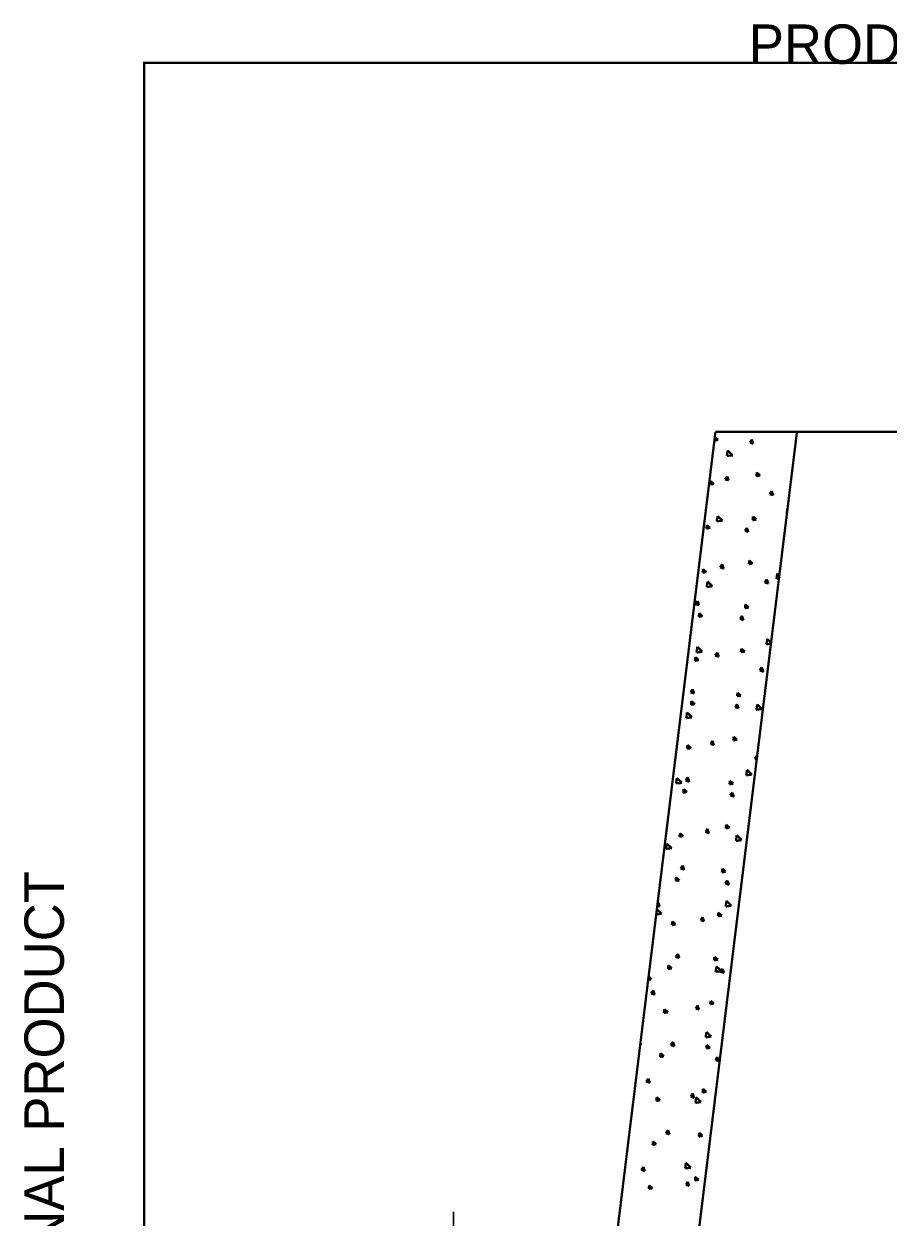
# Model space of a CAD drawing. Extents: x 0.2 to 11.5, y 0.7 to 15.9.
# Drawn here: x 0.18 to 3.98, y 10.62 to 15.87 of the extents above; entities that cross this region are included whole.
import ezdxf

# ---------------------------------------------------------------- set-up
doc = ezdxf.new("R2010")
doc.units = 0
doc.layers.get('0').update_dxf_attribs({"linetype": 'CONTINUOUS'})

msp = doc.modelspace()

# ---------------------------------------------------------------- linework, layer by layer
at = {"color": 230, "const_width": 0.01}
msp.add_lwpolyline([(11.0772, 0.78445), (11.0772, 15.6944), (0.71224, 15.6944), (0.71224, 0.78445), (11.0772, 0.78445)], close=True, dxfattribs=at)
at = {"color": 4, "const_width": 0.01}
for points in [[(3.2239, 14.0711), (2.77556, 10.4194)], [(3.2239, 14.0711), (3.58225, 14.0711), (3.09224, 10.0828)], [(3.42057, 14.0711), (3.42057, 14.0694)], [(3.42057, 14.0694), (3.42219, 14.0711)], [(3.21892, 14.0328), (3.23557, 14.0361)], [(3.22054, 14.0478), (3.23557, 14.0361)], [(3.3839, 14.0378), (3.37554, 14.0244)], [(3.37554, 14.0244), (3.39057, 14.0194)], [(3.3839, 14.0378), (3.39057, 14.0194)], [(3.27724, 13.9894), (3.27387, 13.9661)], [(3.27387, 13.9661), (3.30057, 13.9678)], [(3.27724, 13.9894), (3.29889, 13.9694)], [(3.20221, 13.8544), (3.20057, 13.8395)], [(3.20221, 13.8544), (3.21724, 13.8428)], [(3.27556, 13.8761), (3.26557, 13.8628)], [(3.26557, 13.8628), (3.28222, 13.8578)], [(3.27556, 13.8761), (3.28222, 13.8578)], [(3.40554, 13.8928), (3.40386, 13.8761)], [(3.40386, 13.8761), (3.42057, 13.8794)], [(3.40554, 13.8928), (3.42057, 13.8794)], [(3.20057, 13.8395), (3.21724, 13.8428)], [(3.47054, 13.8111), (3.46224, 13.7978)], [(3.46224, 13.7978), (3.47889, 13.7928)], [(3.47054, 13.8111), (3.47889, 13.7928)], [(3.23389, 13.7011), (3.22889, 13.6778)], [(3.23221, 13.7011), (3.25553, 13.6811)], [(3.38889, 13.6994), (3.38721, 13.6828)], [(3.38889, 13.6994), (3.40386, 13.6861)], [(3.54058, 13.7378), (3.53722, 13.7128)], [(3.53722, 13.7128), (3.5389, 13.7128)], [(3.54058, 13.7378), (3.54058, 13.7361)], [(3.18554, 13.6611), (3.18386, 13.6461)], [(3.18386, 13.6461), (3.20057, 13.6495)], [(3.18554, 13.6611), (3.20057, 13.6495)], [(3.22889, 13.6778), (3.25553, 13.6811)], [(3.36219, 13.6495), (3.35389, 13.6361)], [(3.36219, 13.6495), (3.36888, 13.6311)], [(3.38721, 13.6828), (3.40386, 13.6861)], [(3.35389, 13.6361), (3.36888, 13.6311)], [(3.2539, 13.4894), (3.24388, 13.4761)], [(3.2539, 13.4894), (3.26058, 13.4695)], [(3.37224, 13.5061), (3.37056, 13.4894)], [(3.37056, 13.4894), (3.38721, 13.4928)], [(3.37224, 13.5061), (3.38721, 13.4928)], [(3.16889, 13.4678), (3.16721, 13.4528)], [(3.16721, 13.4528), (3.18386, 13.4544)], [(3.16889, 13.4678), (3.18386, 13.4544)], [(3.24388, 13.4761), (3.26058, 13.4695)], [(3.49556, 13.4494), (3.49224, 13.4244)], [(3.49556, 13.4494), (3.50553, 13.4411)], [(3.18892, 13.4128), (3.18554, 13.3894)], [(3.18554, 13.3894), (3.21056, 13.3928)], [(3.18892, 13.4144), (3.21056, 13.3928)], [(3.44889, 13.4228), (3.44054, 13.4094)], [(3.44054, 13.4094), (3.45725, 13.4045)], [(3.44889, 13.4228), (3.45725, 13.4045)], [(3.49224, 13.4244), (3.50222, 13.4261)], [(3.14556, 13.3278), (3.13558, 13.3145)], [(3.14556, 13.3278), (3.15224, 13.3095)], [(3.13558, 13.3145), (3.15224, 13.3095)], [(3.15224, 13.2745), (3.15056, 13.2578)], [(3.15224, 13.2745), (3.16721, 13.2611)], [(3.35389, 13.3128), (3.37056, 13.2994)], [(3.35389, 13.3128), (3.35389, 13.2961)], [(3.35389, 13.2961), (3.37056, 13.2994)], [(3.15056, 13.2578), (3.16721, 13.2611)], [(3.34056, 13.2628), (3.33225, 13.2495)], [(3.33225, 13.2495), (3.34722, 13.2428)], [(3.34056, 13.2628), (3.34722, 13.2428)], [(3.14387, 13.1261), (3.14057, 13.1011)], [(3.14387, 13.1261), (3.16558, 13.1044)], [(3.33724, 13.1178), (3.33556, 13.1028)], [(3.33724, 13.1178), (3.35389, 13.1061)], [(3.45221, 13.1611), (3.44721, 13.1378)], [(3.44721, 13.1378), (3.46724, 13.1394)], [(3.45057, 13.1611), (3.46892, 13.1444)], [(3.13558, 13.0811), (3.1339, 13.0645)], [(3.1339, 13.0645), (3.15056, 13.0678)], [(3.13558, 13.0811), (3.15056, 13.0678)], [(3.14057, 13.1011), (3.16558, 13.1044)], [(3.23221, 13.1011), (3.22222, 13.0878)], [(3.22222, 13.0878), (3.23888, 13.0828)], [(3.23221, 13.1011), (3.23888, 13.0828)], [(3.33556, 13.1028), (3.35389, 13.1061)], [(3.42725, 13.0361), (3.41889, 13.0228)], [(3.41889, 13.0228), (3.43554, 13.0161)], [(3.42725, 13.0361), (3.43554, 13.0161)], [(3.12392, 12.9395), (3.11388, 12.9261)], [(3.11388, 12.9261), (3.13053, 12.9211)], [(3.12392, 12.9395), (3.13053, 12.9211)], [(3.32053, 12.9244), (3.3189, 12.9094)], [(3.3189, 12.9094), (3.33556, 12.9111)], [(3.32053, 12.9244), (3.33556, 12.9111)], [(3.11724, 12.8878), (3.1339, 12.8745)], [(3.11724, 12.8878), (3.11724, 12.8711)], [(3.11724, 12.8711), (3.1339, 12.8745)], [(3.3189, 12.8745), (3.31054, 12.8611)], [(3.31054, 12.8611), (3.32557, 12.8561)], [(3.3189, 12.8745), (3.32557, 12.8561)], [(3.40224, 12.8494), (3.42887, 12.8528)], [(3.40722, 12.8728), (3.40386, 12.8494)], [(3.40722, 12.8728), (3.42887, 12.8528)], [(3.0989, 12.8378), (3.09554, 12.8128)], [(3.09554, 12.8128), (3.12056, 12.8161)], [(3.0989, 12.8378), (3.12056, 12.8161)], [(3.10053, 12.6944), (3.0989, 12.6778)], [(3.10053, 12.6944), (3.11724, 12.6811)], [(3.21056, 12.7128), (3.20221, 12.6994)], [(3.20221, 12.6994), (3.21724, 12.6944)], [(3.21056, 12.7128), (3.21724, 12.6944)], [(3.30387, 12.7311), (3.30225, 12.7145)], [(3.30225, 12.7145), (3.3189, 12.7178)], [(3.30387, 12.7311), (3.3189, 12.7178)], [(3.0989, 12.6778), (3.11724, 12.6811)], [(3.40554, 12.6478), (3.39725, 12.6344)], [(3.40554, 12.6478), (3.40722, 12.6444)], [(3.39725, 12.6344), (3.40554, 12.6311)], [(3.05387, 12.5494), (3.05057, 12.5261)], [(3.05387, 12.5494), (3.07557, 12.5295)], [(3.10221, 12.5528), (3.09224, 12.5394)], [(3.09224, 12.5394), (3.10889, 12.5328)], [(3.10221, 12.5528), (3.10889, 12.5328)], [(3.28722, 12.5378), (3.28554, 12.5211)], [(3.28722, 12.5378), (3.30225, 12.5245)], [(3.36219, 12.5844), (3.35889, 12.5611)], [(3.35889, 12.5611), (3.3839, 12.5645)], [(3.36219, 12.5861), (3.3839, 12.5645)], [(3.05057, 12.5261), (3.07721, 12.5278)], [(3.08388, 12.5011), (3.08225, 12.4844)], [(3.08225, 12.4844), (3.0989, 12.4878)], [(3.08388, 12.5011), (3.0989, 12.4878)], [(3.28554, 12.5211), (3.30225, 12.5245)], [(3.29719, 12.4861), (3.2889, 12.4728)], [(3.29719, 12.4861), (3.30556, 12.4678)], [(3.2889, 12.4728), (3.30556, 12.4678)], [(3.18892, 12.3261), (3.18056, 12.3128)], [(3.18892, 12.3261), (3.19553, 12.3061)], [(3.27056, 12.3445), (3.26887, 12.3278)], [(3.26887, 12.3278), (3.28554, 12.3311)], [(3.27056, 12.3445), (3.28554, 12.3311)], [(3.06722, 12.3061), (3.06554, 12.2911)], [(3.06554, 12.2911), (3.08225, 12.2944)], [(3.06722, 12.3061), (3.08225, 12.2944)], [(3.18056, 12.3128), (3.19553, 12.3061)], [(3.31722, 12.2978), (3.31392, 12.2728)], [(3.31392, 12.2728), (3.33886, 12.2761)], [(3.31722, 12.2978), (3.33886, 12.2761)], [(3.01058, 12.2611), (3.00553, 12.2378)], [(3.00553, 12.2378), (3.03222, 12.2411)], [(3.0089, 12.2611), (3.03222, 12.2411)], [(3.08057, 12.1644), (3.07053, 12.1511)], [(3.07053, 12.1511), (3.08724, 12.1461)], [(3.08057, 12.1644), (3.08724, 12.1461)], [(3.2539, 12.1511), (3.25222, 12.1344)], [(3.25222, 12.1344), (3.26887, 12.1378)], [(3.2539, 12.1511), (3.26887, 12.1378)], [(3.05057, 12.1128), (3.04889, 12.0978)], [(3.04889, 12.0978), (3.06554, 12.0994)], [(3.05057, 12.1128), (3.06554, 12.0994)], [(3.27556, 12.0994), (3.26719, 12.0861)], [(3.26719, 12.0861), (3.2839, 12.0794)], [(3.27556, 12.0994), (3.2839, 12.0794)], [(2.96556, 11.9728), (2.98719, 11.9528)], [(2.96892, 11.9878), (2.97889, 11.9844)], [(2.97222, 12.0028), (2.97054, 12.0011)], [(2.97222, 12.0028), (2.97889, 11.9844)], [(3.23557, 11.9578), (3.25222, 11.9444)], [(3.23557, 11.9578), (3.23557, 11.9411)], [(3.27225, 12.0094), (3.26887, 11.9844)], [(3.26887, 11.9844), (3.29389, 11.9878)], [(3.27225, 12.0094), (3.29389, 11.9878)], [(2.96386, 11.9494), (2.98719, 11.9528)], [(3.0339, 11.9194), (3.03222, 11.9028)], [(3.03222, 11.9028), (3.04889, 11.9061)], [(3.0339, 11.9194), (3.04889, 11.9061)], [(3.16721, 11.9378), (3.1589, 11.9244)], [(3.1589, 11.9244), (3.17389, 11.9194)], [(3.16721, 11.9378), (3.17389, 11.9194)], [(3.23557, 11.9411), (3.25222, 11.9444)], [(3.05886, 11.7761), (3.04889, 11.7628)], [(3.04889, 11.7628), (3.06554, 11.7578)], [(3.05886, 11.7761), (3.06554, 11.7578)], [(3.21892, 11.7628), (3.21724, 11.7478)], [(3.21724, 11.7478), (3.23557, 11.7511)], [(3.21892, 11.7628), (3.23557, 11.7511)], [(3.01557, 11.7261), (3.03222, 11.7128)], [(3.01557, 11.7261), (3.01557, 11.7094)], [(3.01557, 11.7094), (3.03222, 11.7128)], [(3.22889, 11.7211), (3.2239, 11.6977)], [(3.2239, 11.6977), (3.25054, 11.6994)], [(3.22721, 11.7211), (3.25054, 11.7011)], [(3.2539, 11.7111), (3.24556, 11.6977)], [(3.24556, 11.6977), (3.26221, 11.6928)], [(3.2539, 11.7111), (3.26221, 11.6928)], [(2.92887, 11.6628), (2.94222, 11.6644)], [(2.93056, 11.6761), (2.94222, 11.6644)], [(2.95057, 11.6161), (2.94054, 11.6028)], [(2.94054, 11.6028), (2.95725, 11.5961)], [(2.95057, 11.6161), (2.95725, 11.5961)], [(3.14556, 11.5494), (3.13721, 11.5361)], [(3.14556, 11.5494), (3.15224, 11.5311)], [(3.20221, 11.5694), (3.20057, 11.5545)], [(3.20057, 11.5545), (3.21724, 11.5578)], [(3.20221, 11.5694), (3.21724, 11.5578)], [(2.99892, 11.5328), (2.99724, 11.5161)], [(2.99724, 11.5161), (3.01557, 11.5194)], [(2.99892, 11.5328), (3.01557, 11.5194)], [(3.13721, 11.5361), (3.15224, 11.5311)], [(3.18386, 11.4328), (3.18056, 11.4094)], [(3.18386, 11.4328), (3.20557, 11.4128)], [(2.89387, 11.3811), (2.89725, 11.3761)], [(3.03722, 11.3894), (3.02724, 11.3761)], [(3.03722, 11.3894), (3.04389, 11.3695)], [(3.18056, 11.4094), (3.20557, 11.4128)], [(2.89387, 11.3761), (2.89725, 11.3761)], [(2.98221, 11.3395), (2.98058, 11.3227)], [(2.98221, 11.3395), (2.99724, 11.3261)], [(3.02724, 11.3761), (3.04389, 11.3695)], [(3.18554, 11.3761), (3.18386, 11.3611)], [(3.18386, 11.3611), (3.20057, 11.3628)], [(3.18554, 11.3761), (3.20057, 11.3628)], [(2.98058, 11.3227), (2.99724, 11.3261)], [(3.23221, 11.3227), (3.2239, 11.3095)], [(3.2239, 11.3095), (3.24056, 11.3045)], [(3.23221, 11.3227), (3.24056, 11.3045)], [(2.92887, 11.2278), (2.91889, 11.2145)], [(2.92887, 11.2278), (2.93554, 11.2094)], [(2.91889, 11.2145), (2.93554, 11.2094)], [(3.16889, 11.1828), (3.16721, 11.1661)], [(3.16889, 11.1828), (3.18386, 11.1694)], [(2.96556, 11.1461), (2.96386, 11.1294)], [(2.96386, 11.1294), (2.98058, 11.1328)], [(2.96556, 11.1461), (2.98058, 11.1328)], [(3.12392, 11.1628), (3.11556, 11.1495)], [(3.11556, 11.1495), (3.13053, 11.1428)], [(3.12392, 11.1628), (3.13053, 11.1428)], [(3.13889, 11.1444), (3.13558, 11.1211)], [(3.13558, 11.1211), (3.16054, 11.1245)], [(3.13889, 11.1461), (3.16054, 11.1245)], [(3.16721, 11.1661), (3.18386, 11.1694)], [(3.01557, 11.0011), (3.00553, 10.9878)], [(3.00553, 10.9878), (3.02225, 10.9828)], [(3.01557, 11.0011), (3.02225, 10.9828)], [(3.15224, 10.9894), (3.15056, 10.9728)], [(3.15056, 10.9728), (3.16721, 10.9761)], [(3.15224, 10.9894), (3.16721, 10.9761)], [(2.94889, 10.9511), (2.94721, 10.9361)], [(2.94721, 10.9361), (2.96386, 10.9395)], [(2.94889, 10.9511), (2.96386, 10.9395)], [(3.09392, 10.8578), (3.09056, 10.8328)], [(3.09392, 10.8578), (3.11556, 10.8361)], [(2.90722, 10.8395), (2.89725, 10.8261)], [(2.89725, 10.8261), (2.9139, 10.8211)], [(2.90722, 10.8395), (2.9139, 10.8211)], [(3.09056, 10.8328), (3.11556, 10.8361)], [(2.93224, 10.7578), (2.93056, 10.7428)], [(2.93224, 10.7578), (2.94721, 10.7461)], [(3.10221, 10.7745), (3.09392, 10.7611)], [(3.09392, 10.7611), (3.10889, 10.7561)], [(3.10221, 10.7745), (3.10889, 10.7561)], [(3.1339, 10.7961), (3.15056, 10.7828)], [(3.1339, 10.7961), (3.1339, 10.7795)], [(3.1339, 10.7795), (3.15056, 10.7828)], [(2.93056, 10.7428), (2.94721, 10.7461)]]:
    msp.add_lwpolyline(points, dxfattribs=at)
for points in [[(3.52556, 14.0694), (3.52556, 14.0694)], [(3.52724, 14.0678), (3.52724, 14.0678)], [(3.2239, 14.0161), (3.2239, 14.0161)], [(3.23058, 14.0328), (3.23058, 14.0328)], [(3.24388, 14.0078), (3.24388, 14.0078)], [(3.32053, 14.0294), (3.32053, 14.0294)], [(3.33057, 14.0494), (3.33057, 14.0494)], [(3.41054, 14.0261), (3.41054, 14.0261)], [(3.43386, 14.0361), (3.43386, 14.0361)], [(3.50054, 14.0228), (3.50054, 14.0228)], [(3.50553, 14.0544), (3.50553, 14.0544)], [(3.27056, 13.9778), (3.27056, 13.9778)], [(3.36057, 13.9628), (3.36057, 13.9628)], [(3.43056, 13.9661), (3.43056, 13.9661)], [(3.54058, 13.9661), (3.54058, 13.9661)], [(3.21056, 13.9128), (3.21056, 13.9128)], [(3.2539, 13.9411), (3.2539, 13.9411)], [(3.32389, 13.9061), (3.32389, 13.9061)], [(3.35053, 13.9378), (3.35053, 13.9378)], [(3.49892, 13.9094), (3.49892, 13.9094)], [(3.55225, 13.9111), (3.55225, 13.9111)], [(3.21724, 13.8728), (3.21724, 13.8728)], [(3.24724, 13.8978), (3.24724, 13.8978)], [(3.33724, 13.8944), (3.33724, 13.8944)], [(3.35889, 13.8695), (3.35889, 13.8695)], [(3.42725, 13.8911), (3.42725, 13.8911)], [(3.45725, 13.8661), (3.45725, 13.8661)], [(3.51719, 13.8878), (3.51719, 13.8878)], [(3.26719, 13.8378), (3.26719, 13.8378)], [(3.29719, 13.8194), (3.29719, 13.8194)], [(3.35558, 13.8178), (3.35558, 13.8178)], [(3.45888, 13.8078), (3.45888, 13.8078)], [(3.46556, 13.7978), (3.46556, 13.7978)], [(3.23719, 13.7544), (3.23719, 13.7544)], [(3.26719, 13.7561), (3.26719, 13.7561)], [(3.3189, 13.7611), (3.3189, 13.7611)], [(3.35721, 13.7528), (3.35721, 13.7528)], [(3.37224, 13.7678), (3.37224, 13.7678)], [(3.44721, 13.7511), (3.44721, 13.7511)], [(3.49224, 13.7661), (3.49224, 13.7661)], [(3.53722, 13.7478), (3.53722, 13.7478)], [(3.21224, 13.7278), (3.21224, 13.7278)], [(3.47889, 13.6961), (3.47889, 13.6961)], [(3.19222, 13.6711), (3.19222, 13.6711)], [(3.2889, 13.6678), (3.2889, 13.6678)], [(3.32389, 13.6628), (3.32389, 13.6628)], [(3.3489, 13.6744), (3.3489, 13.6744)], [(3.48557, 13.6511), (3.48557, 13.6511)], [(3.19721, 13.6211), (3.19721, 13.6211)], [(3.20557, 13.5844), (3.20557, 13.5844)], [(3.26557, 13.5978), (3.26557, 13.5978)], [(3.28722, 13.6178), (3.28722, 13.6178)], [(3.29719, 13.6011), (3.29719, 13.6011)], [(3.31222, 13.6178), (3.31222, 13.6178)], [(3.37722, 13.6144), (3.37722, 13.6144)], [(3.39556, 13.5961), (3.39556, 13.5961)], [(3.46724, 13.6111), (3.46724, 13.6111)], [(3.48719, 13.6228), (3.48719, 13.6228)], [(3.20557, 13.5694), (3.20557, 13.5694)], [(3.17057, 13.4945), (3.17057, 13.4945)], [(3.21386, 13.4844), (3.21386, 13.4844)], [(3.30387, 13.4828), (3.30387, 13.4828)], [(3.31054, 13.4978), (3.31054, 13.4978)], [(3.34224, 13.5311), (3.34224, 13.5311)], [(3.35053, 13.5044), (3.35053, 13.5044)], [(3.39387, 13.4794), (3.39387, 13.4794)], [(3.40386, 13.5295), (3.40386, 13.5295)], [(3.50222, 13.5261), (3.50222, 13.5261)], [(3.19889, 13.4395), (3.19889, 13.4395)], [(3.29221, 13.4411), (3.29221, 13.4411)], [(3.30724, 13.4728), (3.30724, 13.4728)], [(3.41721, 13.4278), (3.41721, 13.4278)], [(3.48058, 13.4778), (3.48058, 13.4778)], [(3.48389, 13.4761), (3.48389, 13.4761)], [(3.22721, 13.3995), (3.22721, 13.3995)], [(3.33724, 13.3861), (3.33724, 13.3861)], [(3.14387, 13.3478), (3.14387, 13.3478)], [(3.19721, 13.3378), (3.19721, 13.3378)], [(3.23389, 13.3445), (3.23389, 13.3445)], [(3.23557, 13.3311), (3.23557, 13.3311)], [(3.30057, 13.3294), (3.30057, 13.3294)], [(3.32389, 13.3411), (3.32389, 13.3411)], [(3.33388, 13.3278), (3.33388, 13.3278)], [(3.3789, 13.3478), (3.3789, 13.3478)], [(3.4139, 13.3378), (3.4139, 13.3378)], [(3.4739, 13.3344), (3.4739, 13.3344)], [(3.14387, 13.2994), (3.14387, 13.2994)], [(3.1939, 13.2961), (3.1939, 13.2961)], [(3.3189, 13.2828), (3.3189, 13.2828)], [(3.25054, 13.2294), (3.25054, 13.2294)], [(3.33057, 13.2428), (3.33057, 13.2428)], [(3.34224, 13.2594), (3.34224, 13.2594)], [(3.44054, 13.2561), (3.44054, 13.2561)], [(3.1639, 13.2094), (3.1639, 13.2094)], [(3.2239, 13.1795), (3.2239, 13.1795)], [(3.2539, 13.2061), (3.2539, 13.2061)], [(3.29389, 13.1861), (3.29389, 13.1861)], [(3.34392, 13.2028), (3.34392, 13.2028)], [(3.40554, 13.1895), (3.40554, 13.1895)], [(3.43386, 13.1994), (3.43386, 13.1994)], [(3.44889, 13.1895), (3.44889, 13.1895)], [(3.46892, 13.1895), (3.46892, 13.1895)], [(3.16558, 13.1294), (3.16558, 13.1294)], [(3.18722, 13.1528), (3.18722, 13.1528)], [(3.34554, 13.1261), (3.34554, 13.1261)], [(3.35558, 13.1578), (3.35558, 13.1578)], [(3.17389, 13.0628), (3.17389, 13.0628)], [(3.18056, 13.0727), (3.18056, 13.0727)], [(3.27056, 13.0694), (3.27056, 13.0694)], [(3.32389, 13.0978), (3.32389, 13.0978)], [(3.36057, 13.0678), (3.36057, 13.0678)], [(3.45057, 13.0645), (3.45057, 13.0645)], [(3.18056, 13.0078), (3.18056, 13.0078)], [(3.25222, 13.0228), (3.25222, 13.0228)], [(3.27225, 13.0578), (3.27225, 13.0578)], [(3.2889, 13.0411), (3.2889, 13.0411)], [(3.43224, 13.0328), (3.43224, 13.0328)], [(3.18892, 12.9594), (3.18892, 12.9594)], [(3.28054, 12.9911), (3.28054, 12.9911)], [(3.3189, 12.9544), (3.3189, 12.9544)], [(3.37224, 12.9678), (3.37224, 12.9678)], [(3.3789, 12.9878), (3.3789, 12.9878)], [(3.11057, 12.9361), (3.11057, 12.9361)], [(3.20057, 12.9328), (3.20057, 12.9328)], [(3.29058, 12.9295), (3.29058, 12.9295)], [(3.38053, 12.9261), (3.38053, 12.9261)], [(3.38721, 12.9194), (3.38721, 12.9194)], [(3.10389, 12.8611), (3.10389, 12.8611)], [(3.11724, 12.8761), (3.11724, 12.8761)], [(3.17557, 12.8644), (3.17557, 12.8644)], [(3.27886, 12.8644), (3.27886, 12.8644)], [(3.28222, 12.8978), (3.28222, 12.8978)], [(3.29389, 12.8894), (3.29389, 12.8894)], [(3.13053, 12.7978), (3.13053, 12.7978)], [(3.31222, 12.8095), (3.31222, 12.8095)], [(3.40056, 12.8178), (3.40056, 12.8178)], [(3.40056, 12.8111), (3.40056, 12.8111)], [(3.11219, 12.7928), (3.11219, 12.7928)], [(3.21056, 12.7894), (3.21056, 12.7894)], [(3.22054, 12.7944), (3.22054, 12.7944)], [(3.27556, 12.7528), (3.27556, 12.7528)], [(3.31054, 12.7911), (3.31054, 12.7911)], [(3.40056, 12.7878), (3.40056, 12.7878)], [(3.14387, 12.7195), (3.14387, 12.7195)], [(3.16889, 12.7195), (3.16889, 12.7195)], [(3.21892, 12.7211), (3.21892, 12.7211)], [(3.30556, 12.7078), (3.30556, 12.7078)], [(3.31722, 12.7178), (3.31722, 12.7178)], [(3.05724, 12.6644), (3.05724, 12.6644)], [(3.08556, 12.6545), (3.08556, 12.6545)], [(3.12722, 12.6911), (3.12722, 12.6911)], [(3.14725, 12.6611), (3.14725, 12.6611)], [(3.23719, 12.6578), (3.23719, 12.6578)], [(3.30556, 12.6661), (3.30556, 12.6661)], [(3.32557, 12.6511), (3.32557, 12.6511)], [(3.32721, 12.6545), (3.32721, 12.6545)], [(3.04221, 12.5911), (3.04221, 12.5911)], [(3.23221, 12.6195), (3.23221, 12.6195)], [(3.27056, 12.6094), (3.27056, 12.6094)], [(3.16222, 12.5761), (3.16222, 12.5761)], [(3.17219, 12.5611), (3.17219, 12.5611)], [(3.33225, 12.5511), (3.33225, 12.5511)], [(3.33886, 12.5494), (3.33886, 12.5494)], [(3.05057, 12.5228), (3.05057, 12.5228)], [(3.07889, 12.5245), (3.07889, 12.5245)], [(3.11219, 12.4961), (3.11219, 12.4961)], [(3.14887, 12.5194), (3.14887, 12.5194)], [(3.16721, 12.5211), (3.16721, 12.5211)], [(3.25722, 12.5178), (3.25722, 12.5178)], [(3.30057, 12.5228), (3.30057, 12.5228)], [(3.34722, 12.5144), (3.34722, 12.5144)], [(3.15722, 12.4528), (3.15722, 12.4528)], [(3.15722, 12.4311), (3.15722, 12.4311)], [(3.25553, 12.4494), (3.25553, 12.4494)], [(3.26389, 12.4645), (3.26389, 12.4645)], [(3.06554, 12.4211), (3.06554, 12.4211)], [(3.09722, 12.3861), (3.09722, 12.3861)], [(3.18722, 12.3828), (3.18722, 12.3828)], [(3.19889, 12.4045), (3.19889, 12.4045)], [(3.26389, 12.3811), (3.26389, 12.3811)], [(3.27724, 12.3794), (3.27724, 12.3794)], [(3.29389, 12.3778), (3.29389, 12.3778)], [(3.35889, 12.3928), (3.35889, 12.3928)], [(3.36219, 12.3778), (3.36219, 12.3778)], [(3.01221, 12.3395), (3.01221, 12.3395)], [(3.13889, 12.3395), (3.13889, 12.3395)], [(3.17057, 12.3511), (3.17057, 12.3511)], [(3.36724, 12.3761), (3.36724, 12.3761)], [(3.15056, 12.2878), (3.15056, 12.2878)], [(3.25722, 12.3211), (3.25722, 12.3211)], [(3.27724, 12.2795), (3.27724, 12.2795)], [(3.02387, 12.2528), (3.02387, 12.2528)], [(3.04557, 12.2361), (3.04557, 12.2361)], [(3.08724, 12.2511), (3.08724, 12.2511)], [(3.11388, 12.2495), (3.11388, 12.2495)], [(3.20389, 12.2461), (3.20389, 12.2461)], [(3.22553, 12.2461), (3.22553, 12.2461)], [(3.28722, 12.2344), (3.28722, 12.2344)], [(3.29389, 12.2428), (3.29389, 12.2428)], [(3.00722, 12.1961), (3.00722, 12.1961)], [(3.09554, 12.1828), (3.09554, 12.1828)], [(3.16558, 12.1828), (3.16558, 12.1828)], [(3.1939, 12.1795), (3.1939, 12.1795)], [(3.25222, 12.1778), (3.25222, 12.1778)], [(3.0039, 12.1528), (3.0039, 12.1528)], [(3.14387, 12.1444), (3.14387, 12.1444)], [(3.04557, 12.1128), (3.04557, 12.1128)], [(3.07221, 12.0794), (3.07221, 12.0794)], [(3.10889, 12.0811), (3.10889, 12.0811)], [(3.1339, 12.1094), (3.1339, 12.1094)], [(3.20221, 12.1128), (3.20221, 12.1128)], [(3.2239, 12.1061), (3.2239, 12.1061)], [(3.25222, 12.0895), (3.25222, 12.0895)], [(3.28222, 12.0895), (3.28222, 12.0895)], [(3.30057, 12.1094), (3.30057, 12.1094)], [(3.31392, 12.1028), (3.31392, 12.1028)], [(3.00054, 12.0528), (3.00054, 12.0528)], [(3.1939, 12.0245), (3.1939, 12.0245)], [(3.24556, 12.0328), (3.24556, 12.0328)], [(3.30886, 12.0411), (3.30886, 12.0411)], [(2.9739, 11.9778), (2.9739, 11.9778)], [(3.02556, 11.9811), (3.02556, 11.9811)], [(3.06392, 11.9744), (3.06392, 11.9744)], [(3.13889, 11.9995), (3.13889, 11.9995)], [(3.15386, 11.9711), (3.15386, 11.9711)], [(3.21556, 12.0094), (3.21556, 12.0094)], [(3.24388, 11.9678), (3.24388, 11.9678)], [(2.99388, 11.9078), (2.99388, 11.9078)], [(3.0339, 11.9144), (3.0339, 11.9144)], [(3.0989, 11.9211), (3.0989, 11.9211)], [(3.13222, 11.9111), (3.13222, 11.9111)], [(3.27556, 11.9461), (3.27556, 11.9461)], [(3.27886, 11.9328), (3.27886, 11.9328)], [(3.13222, 11.8561), (3.13222, 11.8561)], [(3.22054, 11.8678), (3.22054, 11.8678)], [(3.23888, 11.8894), (3.23888, 11.8894)], [(2.95888, 11.8511), (2.95888, 11.8511)], [(2.99056, 11.8411), (2.99056, 11.8411)], [(3.04719, 11.8128), (3.04719, 11.8128)], [(3.08057, 11.8378), (3.08057, 11.8378)], [(3.14057, 11.8428), (3.14057, 11.8428)], [(3.17057, 11.8344), (3.17057, 11.8344)], [(3.23888, 11.8395), (3.23888, 11.8395)], [(3.26058, 11.8311), (3.26058, 11.8311)], [(3.26887, 11.8011), (3.26887, 11.8011)], [(2.96556, 11.7761), (2.96556, 11.7761)], [(2.98888, 11.7644), (2.98888, 11.7644)], [(3.12554, 11.7644), (3.12554, 11.7644)], [(3.24724, 11.7728), (3.24724, 11.7728)], [(2.95221, 11.7078), (2.95221, 11.7078)], [(2.96386, 11.7128), (2.96386, 11.7128)], [(3.01221, 11.7011), (3.01221, 11.7011)], [(3.10053, 11.6977), (3.10053, 11.6977)], [(3.12554, 11.7111), (3.12554, 11.7111)], [(3.15386, 11.7411), (3.15386, 11.7411)], [(3.23389, 11.7445), (3.23389, 11.7445)], [(3.24724, 11.7094), (3.24724, 11.7094)], [(2.97222, 11.6444), (2.97222, 11.6444)], [(3.19054, 11.6944), (3.19054, 11.6944)], [(3.26058, 11.6694), (3.26058, 11.6694)], [(3.26389, 11.6578), (3.26389, 11.6578)], [(3.28054, 11.6911), (3.28054, 11.6911)], [(2.98221, 11.6195), (2.98221, 11.6195)], [(2.99224, 11.6178), (2.99224, 11.6178)], [(3.07053, 11.6411), (3.07053, 11.6411)], [(3.15224, 11.6061), (3.15224, 11.6061)], [(3.22721, 11.6011), (3.22721, 11.6011)], [(2.93224, 11.5528), (2.93224, 11.5528)], [(2.94054, 11.5661), (2.94054, 11.5661)], [(2.94553, 11.5628), (2.94553, 11.5628)], [(2.98557, 11.5428), (2.98557, 11.5428)], [(3.03054, 11.5628), (3.03054, 11.5628)], [(3.07889, 11.5744), (3.07889, 11.5744)], [(3.12056, 11.5678), (3.12056, 11.5678)], [(3.12056, 11.5595), (3.12056, 11.5595)], [(3.17725, 11.5711), (3.17725, 11.5711)], [(3.21056, 11.5561), (3.21056, 11.5561)], [(3.18554, 11.5028), (3.18554, 11.5028)], [(3.25722, 11.5144), (3.25722, 11.5144)], [(2.90224, 11.4428), (2.90224, 11.4428)], [(2.97553, 11.4761), (2.97553, 11.4761)], [(3.01887, 11.4611), (3.01887, 11.4611)], [(3.09224, 11.4711), (3.09224, 11.4711)], [(3.18056, 11.4494), (3.18056, 11.4494)], [(3.22054, 11.4561), (3.22054, 11.4561)], [(2.94054, 11.4194), (2.94054, 11.4194)], [(2.95725, 11.4295), (2.95725, 11.4295)], [(2.95888, 11.3961), (2.95888, 11.3961)], [(3.04719, 11.4261), (3.04719, 11.4261)], [(3.11388, 11.4228), (3.11388, 11.4228)], [(3.13721, 11.4228), (3.13721, 11.4228)], [(3.19889, 11.4011), (3.19889, 11.4011)], [(3.22721, 11.4194), (3.22721, 11.4194)], [(2.91054, 11.3761), (2.91054, 11.3761)], [(2.97054, 11.3311), (2.97054, 11.3311)], [(3.0089, 11.3728), (3.0089, 11.3728)], [(2.88889, 11.2928), (2.88889, 11.2928)], [(2.97889, 11.2894), (2.97889, 11.2894)], [(3.01719, 11.3045), (3.01719, 11.3045)], [(3.04557, 11.3028), (3.04557, 11.3028)], [(3.06722, 11.2861), (3.06722, 11.2861)], [(3.10889, 11.2795), (3.10889, 11.2795)], [(3.11556, 11.3011), (3.11556, 11.3011)], [(3.15722, 11.2828), (3.15722, 11.2828)], [(3.20725, 11.2928), (3.20725, 11.2928)], [(3.21556, 11.3128), (3.21556, 11.3128)], [(2.92389, 11.2745), (2.92389, 11.2745)], [(2.93386, 11.2745), (2.93386, 11.2745)], [(2.98719, 11.2394), (2.98719, 11.2394)], [(3.12392, 11.2344), (3.12392, 11.2344)], [(3.22222, 11.2311), (3.22222, 11.2311)], [(2.96386, 11.1878), (2.96386, 11.1878)], [(3.03054, 11.2028), (3.03054, 11.2028)], [(2.89219, 11.1361), (2.89219, 11.1361)], [(2.90722, 11.1545), (2.90722, 11.1545)], [(2.92725, 11.1311), (2.92725, 11.1311)], [(2.99724, 11.1511), (2.99724, 11.1511)], [(3.07221, 11.1461), (3.07221, 11.1461)], [(3.08724, 11.1478), (3.08724, 11.1478)], [(3.10221, 11.1344), (3.10221, 11.1344)], [(3.13721, 11.1311), (3.13721, 11.1311)], [(3.17725, 11.1444), (3.17725, 11.1444)], [(3.20888, 11.1694), (3.20888, 11.1694)], [(2.94721, 11.1028), (2.94721, 11.1028)], [(3.01389, 11.0811), (3.01389, 11.0811)], [(2.92389, 11.0178), (2.92389, 11.0178)], [(2.95557, 11.0361), (2.95557, 11.0361)], [(2.95725, 11.0444), (2.95725, 11.0444)], [(3.01389, 11.0144), (3.01389, 11.0144)], [(3.05387, 11.0328), (3.05387, 11.0328)], [(3.20221, 11.0245), (3.20221, 11.0245)], [(2.86219, 11.0044), (2.86219, 11.0044)], [(2.91889, 10.9778), (2.91889, 10.9778)], [(2.92219, 10.9861), (2.92219, 10.9861)], [(3.06222, 10.9645), (3.06222, 10.9645)], [(3.09554, 10.9911), (3.09554, 10.9911)], [(3.10053, 10.9878), (3.10053, 10.9878)], [(3.10389, 11.0111), (3.10389, 11.0111)], [(3.16054, 10.9611), (3.16054, 10.9611)], [(3.1939, 11.0078), (3.1939, 11.0078)], [(2.96892, 10.9328), (2.96892, 10.9328)], [(3.04058, 10.9244), (3.04058, 10.9244)], [(2.85558, 10.8811), (2.85558, 10.8811)], [(2.94553, 10.8778), (2.94553, 10.8778)], [(2.95221, 10.8995), (2.95221, 10.8995)], [(3.0339, 10.8745), (3.0339, 10.8745)], [(3.07557, 10.8628), (3.07557, 10.8628)], [(3.12392, 10.8711), (3.12392, 10.8711)], [(3.16889, 10.8944), (3.16889, 10.8944)], [(2.88558, 10.8344), (2.88558, 10.8344)], [(2.91558, 10.8428), (2.91558, 10.8428)], [(2.94553, 10.8211), (2.94553, 10.8211)], [(3.09056, 10.8478), (3.09056, 10.8478)], [(3.12722, 10.8311), (3.12722, 10.8311)], [(2.89387, 10.7661), (2.89387, 10.7661)], [(2.94553, 10.7561), (2.94553, 10.7561)], [(2.99224, 10.7628), (2.99224, 10.7628)], [(3.06722, 10.7661), (3.06722, 10.7661)], [(2.87392, 10.7428), (2.87392, 10.7428)], [(2.9089, 10.6994), (2.9089, 10.6994)], [(2.96386, 10.7394), (2.96386, 10.7394)], [(3.05387, 10.7361), (3.05387, 10.7361)], [(3.08388, 10.7028), (3.08388, 10.7028)], [(3.14387, 10.7328), (3.14387, 10.7328)], [(2.81222, 10.6744), (2.81222, 10.6744)], [(2.90722, 10.6644), (2.90722, 10.6644)], [(2.9739, 10.6628), (2.9739, 10.6628)], [(3.00054, 10.6961), (3.00054, 10.6961)], [(3.0989, 10.6928), (3.0989, 10.6928)], [(3.15386, 10.6744), (3.15386, 10.6744)], [(3.10721, 10.6245), (3.10721, 10.6245)]]:
    msp.add_lwpolyline(points, close=True, dxfattribs=at)
at = {"color": 6, "const_width": 0.01}
for points in [[(3.8789, 14.0711), (3.58225, 14.0711)], [(8.36556, 13.8061), (8.36556, 14.0711), (7.02886, 14.0711), (3.80387, 14.0711)]]:
    msp.add_lwpolyline(points, dxfattribs=at)
at = {"color": 3, "const_width": 0.00833}
msp.add_lwpolyline([(2.07221, 10.6428), (2.07221, 7.65944)], dxfattribs=at)

# ---------------------------------------------------------------- texts
at = {"color": 0}
msp.add_text('PRODUCED BY AN AUTODESK EDUCATIONAL PRODUCT', height=0.173333, dxfattribs=at).set_placement((3.37056, 15.6894))
msp.add_text('PRODUCED BY AN AUTODESK EDUCATIONAL PRODUCT', height=0.173333, rotation=90, dxfattribs=at).set_placement((0.35889, 5.79111))

doc.saveas('drawing.dxf')
